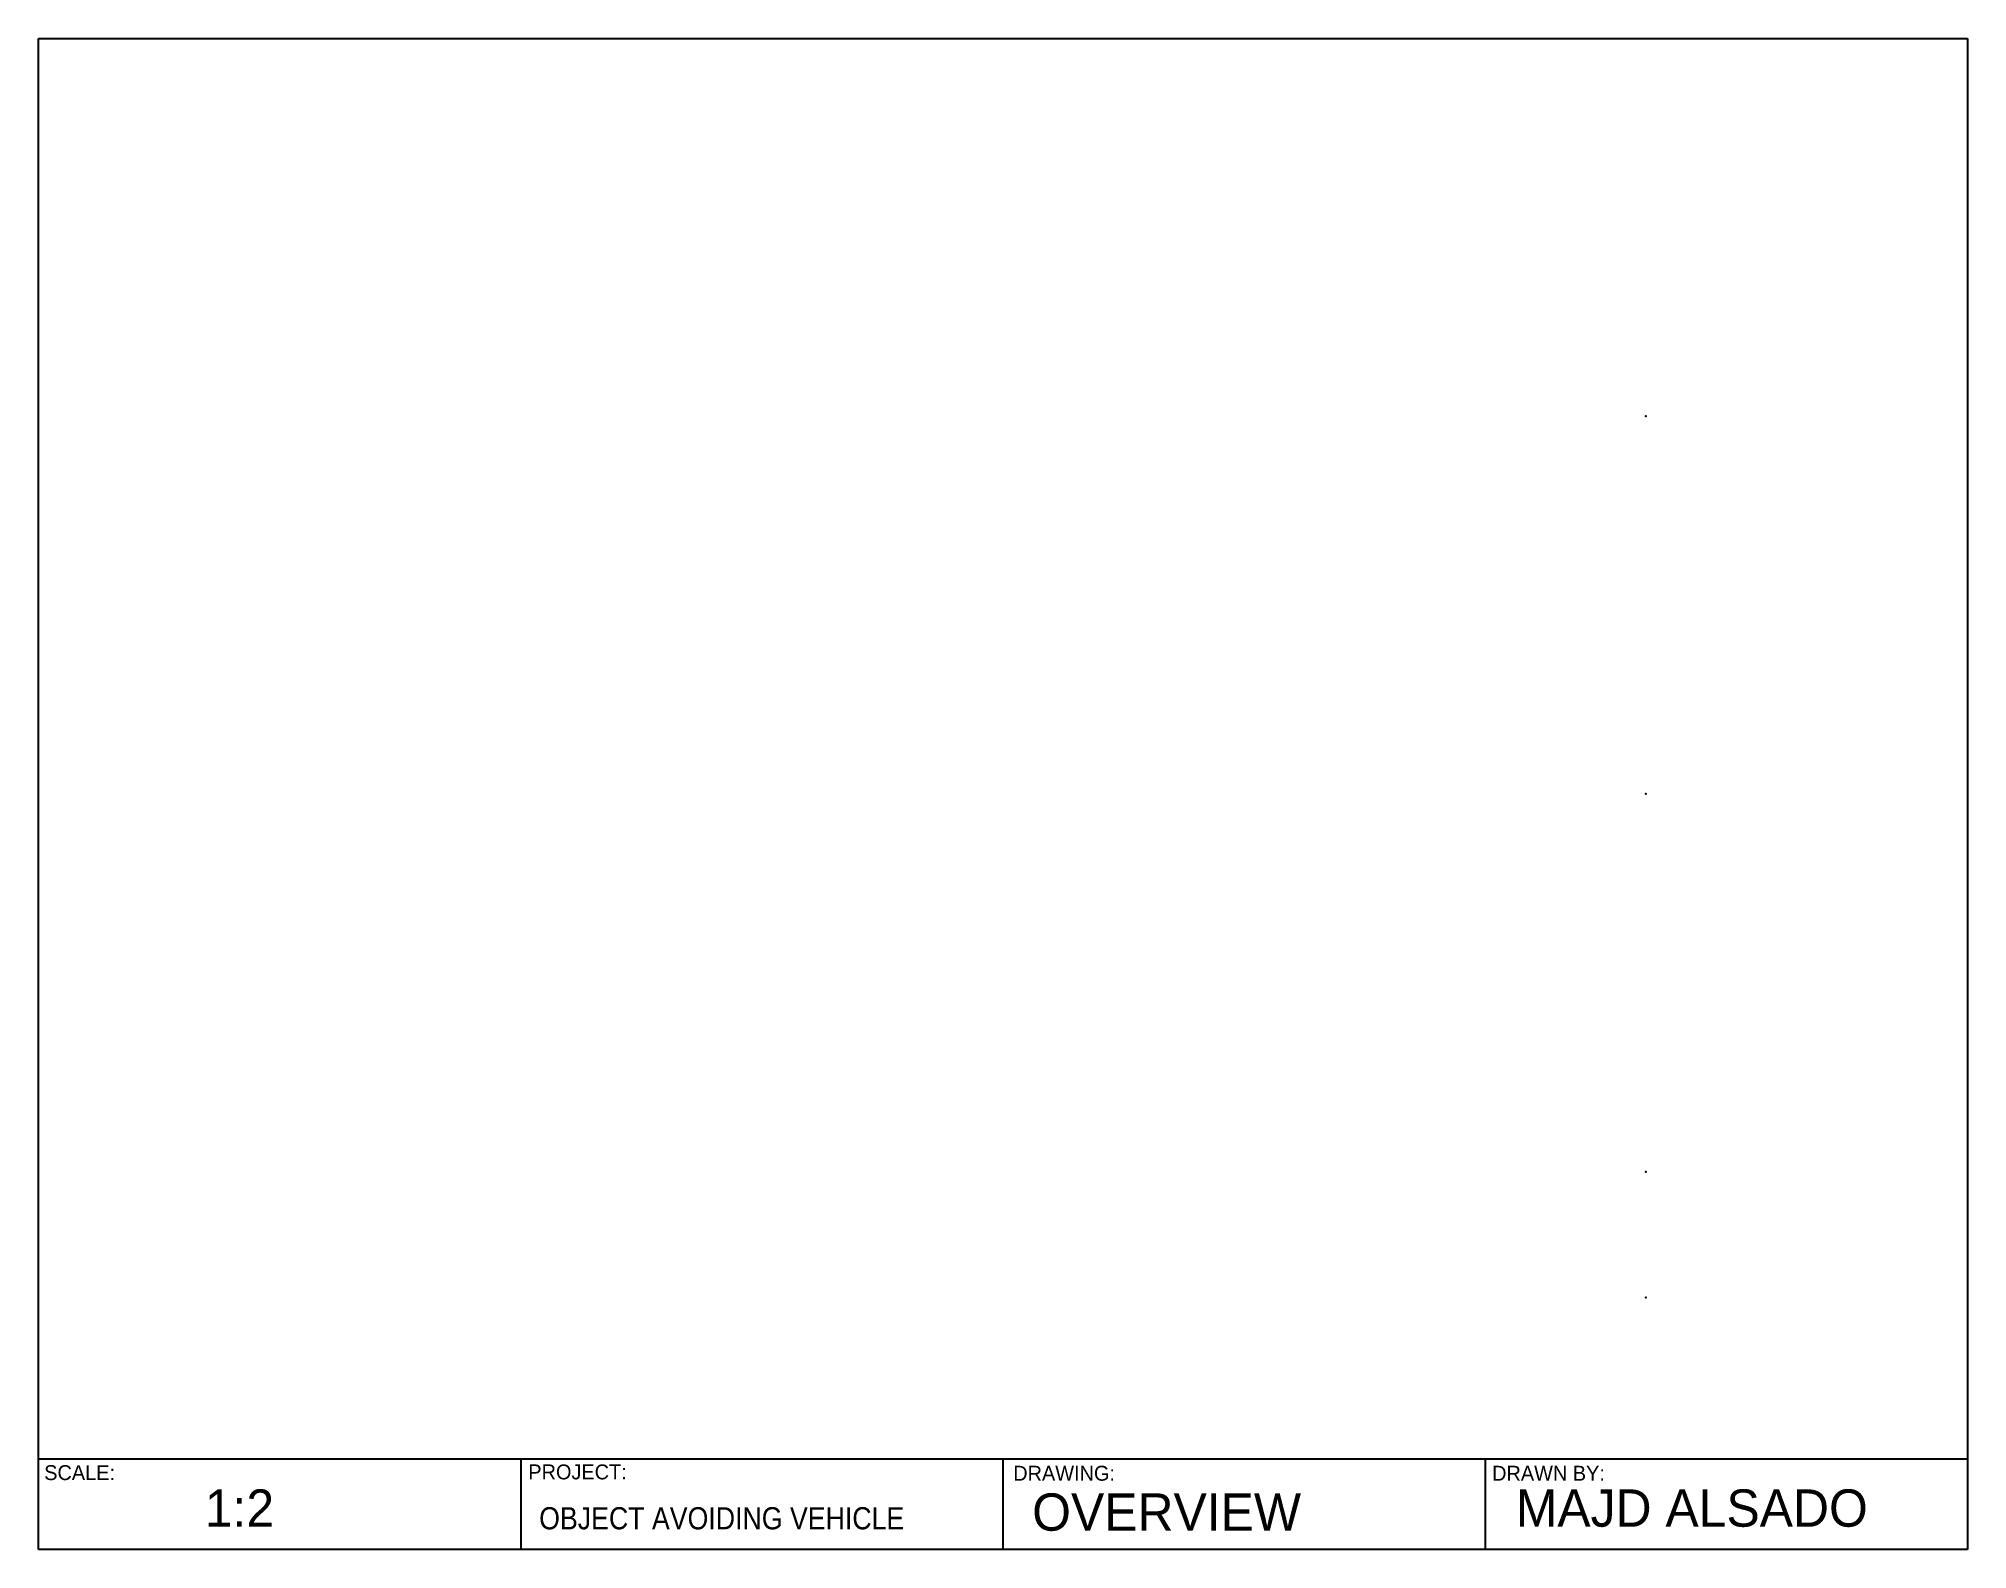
# Paper-space layout 'Layout1' of a CAD drawing. Header units: millimetres. Extents: x -8 to 253, y 0 to 204.
import ezdxf

# ---------------------------------------------------------------- set-up
doc = ezdxf.new("R2010")
doc.units = ezdxf.units.MM

psp = doc.layouts.get("Layout1")

# ---------------------------------------------------------------- linework, layer by layer
for p, q in [((-8.06, 204.23), (252.71, 204.23)), ((-8.06, 0.04), (-8.06, 204.23)), ((252.71, 204.23), (252.71, 0.04)), ((252.71, 12.23), (-8.06, 12.23)), ((57.13, 12.23), (57.13, 0.04)), ((122.32, 12.23), (122.32, 0.04)), ((187.52, 12.23), (187.52, 0.04)), ((252.71, 0.04), (-8.06, 0.04))]:
    psp.add_line(p, q)
for p in [(209.25, 153.19), (209.25, 102.14), (209.25, 51.09), (209.25, 34.07), (57.13, 12.23), (122.32, 12.23), (187.52, 12.23)]:
    psp.add_point(p)

# ---------------------------------------------------------------- texts
for s, height, p in [('SCALE:', 2.012, (-7.3, 9.41)), ('PROJECT:', 2.012, (58.15, 9.51)), ('DRAWING:', 2.012, (123.71, 9.33)), ('DRAWN BY:', 2.012, (188.45, 9.33)), ('1:2', 5.043, (14.41, 3.11)), ('MAJD ALSADO', 5.0431, (191.65, 3.11)), ('OVERVIEW', 5.043, (126.27, 2.57))]:
    psp.add_text(s, height=height).set_placement(p)
at = {"width": 0.9}
psp.add_text('OBJECT AVOIDING VEHICLE', height=3, dxfattribs=at).set_placement((59.62, 2.75))

doc.saveas('drawing.dxf')
